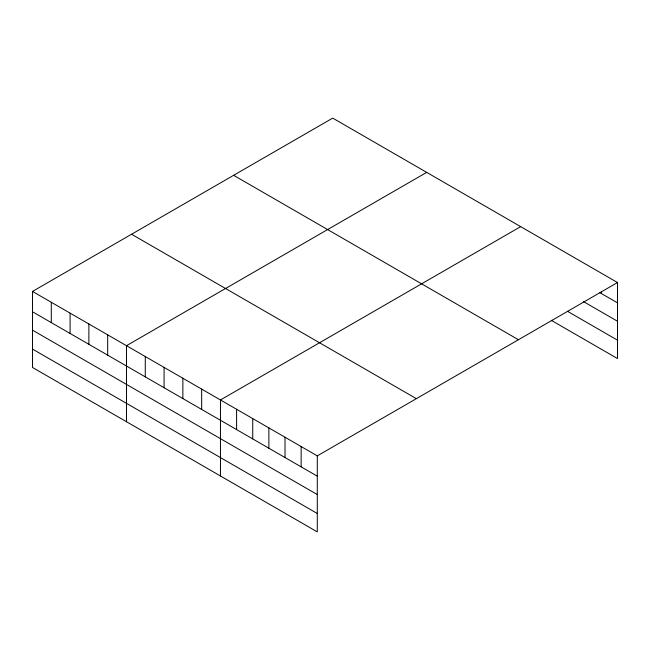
<?xml version="1.0" encoding="UTF-8"?>
<svg xmlns="http://www.w3.org/2000/svg" width="650" height="650" viewBox="0 0 650 650"><rect width="100%" height="100%" fill="white"/><g stroke="black" fill="none" stroke-linecap="round" stroke-linejoin="round"><path stroke-width="0.97" d="M617.5 282.539L332.711 118.113L32.5 291.436L32.5 367.461L317.289 531.887L317.289 455.861L617.5 282.539L617.5 358.564L551.249 320.312M426.692 172.372L126.482 345.694L126.482 421.728M520.674 226.631L220.464 399.953L220.464 475.987M599.666 292.557L617.5 302.851M583.521 301.624L617.5 321.238M567.385 311.244L617.5 340.178M233.643 175.313L518.432 339.731M131.568 234.244L416.358 398.661M32.5 291.436L317.289 455.861M32.5 311.756L317.289 476.174M32.5 330.143L317.289 494.561M32.5 349.082L317.289 513.5M601.364 291.598L601.364 293.532M301.153 446.542L301.153 466.863M285.017 437.223L285.017 457.543M268.873 427.911L268.873 448.224M252.736 418.592L252.736 438.904M236.6 409.273L236.6 429.593M201.662 389.106L201.662 409.419M182.869 378.251L182.869 398.572M164.076 367.404L164.076 387.717M145.275 356.549L145.275 376.87M107.681 334.848L107.681 355.16M88.888 323.993L88.888 344.313M70.094 313.146L70.094 333.458M51.293 302.291L51.293 322.603"/></g></svg>
